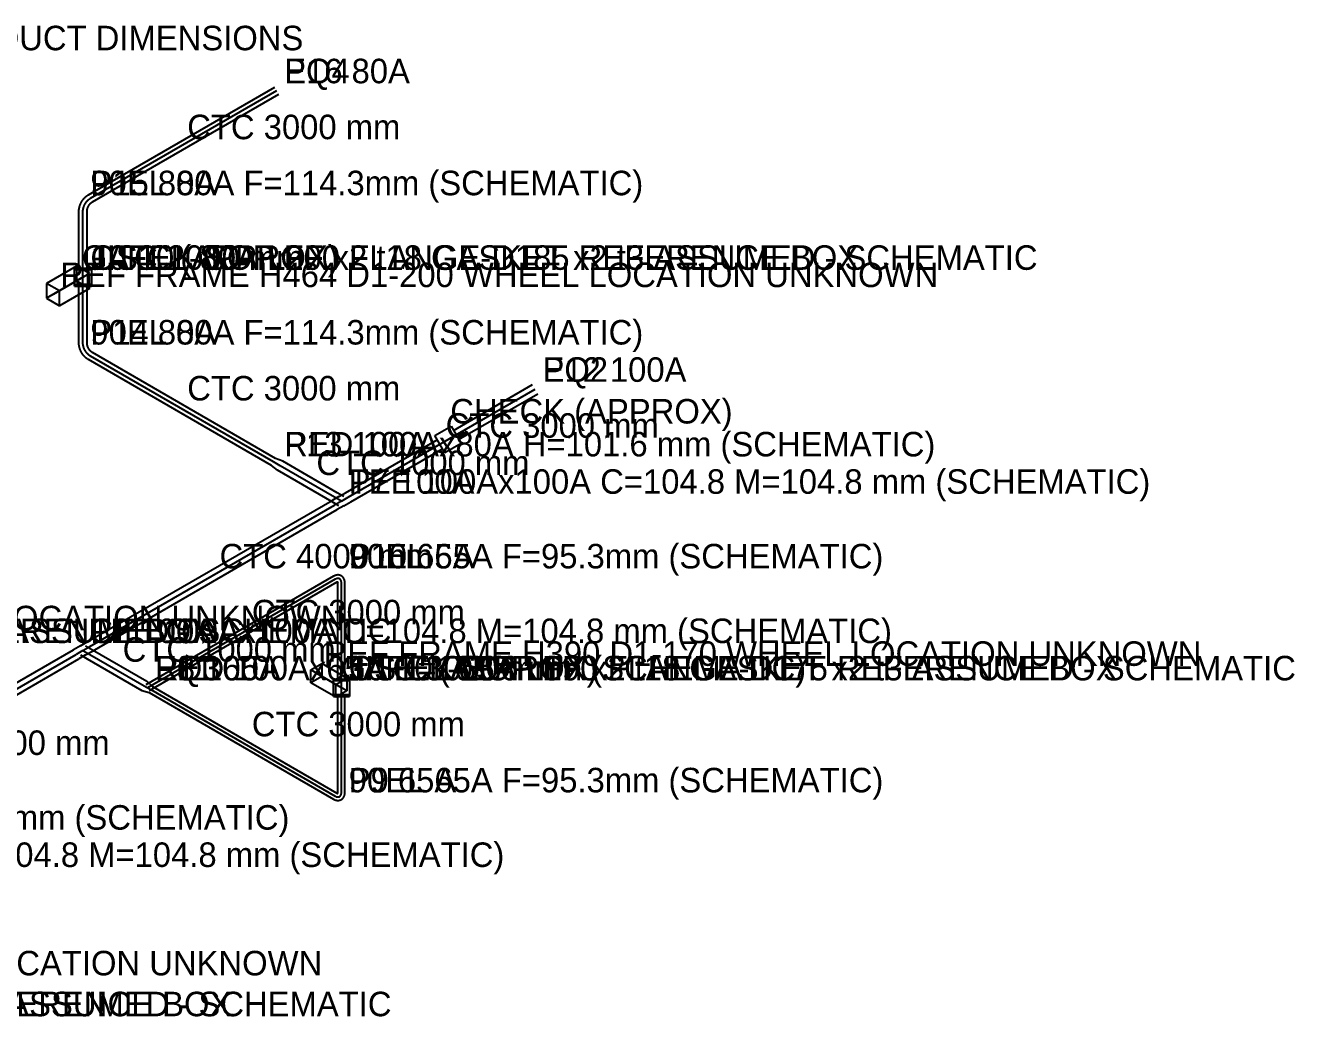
# Model space of a CAD drawing. Header units: millimetres. Extents: x 0 to 23191, y 0 to 25669.
# Drawn here: x 9297 to 23191, y 1759 to 12602 of the extents above; entities that cross this region are included whole.
import ezdxf

# ---------------------------------------------------------------- set-up
doc = ezdxf.new("R2010")
doc.units = ezdxf.units.MM

msp = doc.modelspace()

# ---------------------------------------------------------------- linework, layer by layer
at = {"layer": 'CENTER'}
for p, q in [((10009, 10711), (12049, 11889)), ((9991, 10698), (9992, 10699)), ((9992, 10699), (9993, 10700)), ((9993, 10700), (9994, 10701)), ((9994, 10701), (9996, 10702)), ((9996, 10702), (9997, 10703)), ((9997, 10703), (9998, 10704)), ((9998, 10704), (10000, 10705)), ((10000, 10705), (10001, 10706)), ((10001, 10706), (10002, 10706)), ((10002, 10706), (10004, 10707)), ((10004, 10707), (10005, 10708)), ((10005, 10708), (10006, 10709)), ((10006, 10709), (10008, 10710)), ((10008, 10710), (10009, 10711)), ((9928, 10580), (9929, 10582)), ((9928, 10578), (9928, 10580)), ((9928, 10577), (9928, 10578)), ((9928, 10575), (9928, 10577)), ((9928, 10574), (9928, 10575)), ((9928, 10572), (9928, 10574)), ((9928, 10571), (9928, 10572)), ((9928, 9124), (9928, 10571)), ((9929, 10588), (9930, 10590)), ((9929, 10586), (9929, 10588)), ((9929, 10585), (9929, 10586)), ((9929, 10583), (9929, 10585)), ((9929, 10582), (9929, 10583)), ((9930, 10595), (9931, 10596)), ((9930, 10593), (9930, 10595)), ((9930, 10591), (9930, 10593)), ((9930, 10590), (9930, 10591)), ((9931, 10598), (9932, 10600)), ((9931, 10596), (9931, 10598)), ((9932, 10603), (9933, 10605)), ((9932, 10601), (9932, 10603)), ((9932, 10600), (9932, 10601)), ((9933, 10606), (9934, 10608)), ((9933, 10605), (9933, 10606)), ((9934, 10610), (9935, 10612)), ((9934, 10608), (9934, 10610)), ((9935, 10613), (9936, 10615)), ((9935, 10612), (9935, 10613)), ((9936, 10617), (9937, 10618)), ((9936, 10615), (9936, 10617)), ((9937, 10618), (9938, 10620)), ((9938, 10622), (9939, 10624)), ((9938, 10620), (9938, 10622)), ((9939, 10624), (9940, 10625)), ((9940, 10627), (9941, 10629)), ((9940, 10625), (9940, 10627)), ((9941, 10629), (9942, 10630)), ((9942, 10632), (9943, 10634)), ((9942, 10630), (9942, 10632)), ((9943, 10634), (9944, 10635)), ((9944, 10635), (9945, 10637)), ((9945, 10637), (9946, 10639)), ((9946, 10640), (9947, 10642)), ((9946, 10639), (9946, 10640)), ((9947, 10642), (9948, 10644)), ((9948, 10644), (9949, 10645)), ((9949, 10645), (9950, 10647)), ((9950, 10647), (9951, 10649)), ((9951, 10649), (9952, 10650)), ((9952, 10650), (9953, 10652)), ((9953, 10652), (9954, 10654)), ((9954, 10654), (9955, 10655)), ((9955, 10655), (9956, 10657)), ((9956, 10657), (9957, 10658)), ((9957, 10658), (9958, 10660)), ((9958, 10660), (9959, 10661)), ((9959, 10661), (9960, 10663)), ((9960, 10663), (9961, 10664)), ((9961, 10664), (9962, 10666)), ((9962, 10666), (9963, 10667)), ((9963, 10667), (9964, 10669)), ((9964, 10669), (9965, 10670)), ((9965, 10670), (9966, 10672)), ((9966, 10672), (9967, 10673)), ((9967, 10673), (9968, 10675)), ((9968, 10675), (9970, 10676)), ((9970, 10676), (9971, 10678)), ((9971, 10678), (9972, 10679)), ((9972, 10679), (9973, 10680)), ((9973, 10680), (9974, 10682)), ((9974, 10682), (9976, 10683)), ((9976, 10683), (9977, 10684)), ((9977, 10684), (9978, 10686)), ((9978, 10686), (9979, 10687)), ((9979, 10687), (9980, 10688)), ((9980, 10688), (9982, 10689)), ((9982, 10689), (9983, 10691)), ((9983, 10691), (9984, 10692)), ((9984, 10692), (9985, 10693)), ((9985, 10693), (9987, 10694)), ((9987, 10694), (9988, 10695)), ((9988, 10695), (9989, 10696)), ((9989, 10696), (9991, 10698)), ((9928, 9123), (9928, 9124)), ((9928, 9121), (9928, 9123)), ((9928, 9120), (9928, 9121)), ((9928, 9118), (9928, 9120)), ((9928, 9116), (9928, 9118)), ((9928, 9115), (9928, 9116)), ((9929, 9113), (9928, 9115)), ((9929, 9112), (9929, 9113)), ((9929, 9110), (9929, 9112)), ((9929, 9108), (9929, 9110)), ((9929, 9107), (9929, 9108)), ((9930, 9105), (9929, 9107)), ((9930, 9104), (9930, 9105)), ((9930, 9102), (9930, 9104)), ((9930, 9100), (9930, 9102)), ((9931, 9099), (9930, 9100)), ((9931, 9097), (9931, 9099)), ((9932, 9095), (9931, 9097)), ((9932, 9093), (9932, 9095)), ((9932, 9092), (9932, 9093)), ((9933, 9090), (9932, 9092)), ((9933, 9088), (9933, 9090)), ((9934, 9087), (9933, 9088)), ((9934, 9085), (9934, 9087)), ((9935, 9083), (9934, 9085)), ((9935, 9082), (9935, 9083)), ((9936, 9080), (9935, 9082)), ((9936, 9078), (9936, 9080)), ((9937, 9076), (9936, 9078)), ((9938, 9075), (9937, 9076)), ((9938, 9073), (9938, 9075)), ((9939, 9071), (9938, 9073)), ((9940, 9070), (9939, 9071)), ((9940, 9068), (9940, 9070)), ((9941, 9066), (9940, 9068)), ((9942, 9065), (9941, 9066)), ((9942, 9063), (9942, 9065)), ((9943, 9061), (9942, 9063)), ((9944, 9060), (9943, 9061)), ((9945, 9058), (9944, 9060)), ((9946, 9056), (9945, 9058)), ((9946, 9054), (9946, 9056)), ((9947, 9053), (9946, 9054)), ((9948, 9051), (9947, 9053)), ((9949, 9050), (9948, 9051)), ((9950, 9048), (9949, 9050)), ((9951, 9046), (9950, 9048)), ((9952, 9045), (9951, 9046)), ((9953, 9043), (9952, 9045)), ((9954, 9041), (9953, 9043)), ((9955, 9040), (9954, 9041)), ((9956, 9038), (9955, 9040)), ((9957, 9037), (9956, 9038)), ((9958, 9035), (9957, 9037)), ((9959, 9034), (9958, 9035)), ((9960, 9032), (9959, 9034)), ((9961, 9030), (9960, 9032)), ((9962, 9029), (9961, 9030)), ((9963, 9027), (9962, 9029)), ((9964, 9026), (9963, 9027)), ((9965, 9024), (9964, 9026)), ((9966, 9023), (9965, 9024)), ((9967, 9022), (9966, 9023)), ((9968, 9020), (9967, 9022)), ((9970, 9019), (9968, 9020)), ((9971, 9017), (9970, 9019)), ((9972, 9016), (9971, 9017)), ((9973, 9015), (9972, 9016)), ((9974, 9013), (9973, 9015)), ((9976, 9012), (9974, 9013)), ((9977, 9011), (9976, 9012)), ((9978, 9009), (9977, 9011)), ((9979, 9008), (9978, 9009)), ((9980, 9007), (9979, 9008)), ((9982, 9005), (9980, 9007)), ((9983, 9004), (9982, 9005)), ((9984, 9003), (9983, 9004)), ((9985, 9002), (9984, 9003)), ((9987, 9001), (9985, 9002)), ((9988, 9000), (9987, 9001)), ((9989, 8998), (9988, 9000)), ((9991, 8997), (9989, 8998)), ((9992, 8996), (9991, 8997)), ((9993, 8995), (9992, 8996)), ((9994, 8994), (9993, 8995)), ((9996, 8993), (9994, 8994)), ((9997, 8992), (9996, 8993)), ((9998, 8991), (9997, 8992)), ((10000, 8990), (9998, 8991)), ((10001, 8989), (10000, 8990)), ((10002, 8988), (10001, 8989)), ((10004, 8988), (10002, 8988)), ((10005, 8987), (10004, 8988)), ((10006, 8986), (10005, 8987)), ((10008, 8985), (10006, 8986)), ((10009, 8984), (10008, 8985)), ((12013, 7827), (10009, 8984)), ((12831, 7441), (14878, 8623)), ((12085, 7785), (12013, 7827)), ((12682, 7441), (12085, 7785)), ((12756, 7398), (12682, 7441)), ((12756, 7398), (12682, 7355)), ((12756, 7398), (12831, 7441)), ((10002, 5808), (12682, 7355)), ((12689, 6543), (10635, 5357)), ((12690, 6543), (12689, 6543)), ((12691, 6544), (12690, 6543)), ((12692, 6544), (12691, 6544)), ((12694, 6545), (12692, 6544)), ((12695, 6545), (12694, 6545)), ((12696, 6546), (12695, 6545)), ((12697, 6546), (12696, 6546)), ((12698, 6547), (12697, 6546)), ((12699, 6547), (12698, 6547)), ((12700, 6548), (12699, 6547)), ((12701, 6548), (12700, 6548)), ((12702, 6549), (12701, 6548)), ((12703, 6549), (12702, 6549)), ((12704, 6549), (12703, 6549)), ((12705, 6550), (12704, 6549)), ((12707, 6550), (12705, 6550)), ((12708, 6550), (12707, 6550)), ((12709, 6551), (12708, 6550)), ((12710, 6551), (12709, 6551)), ((12711, 6551), (12710, 6551)), ((12712, 6551), (12711, 6551)), ((12713, 6551), (12712, 6551)), ((12714, 6551), (12713, 6551)), ((12715, 6552), (12714, 6551)), ((12716, 6552), (12715, 6552)), ((12717, 6552), (12716, 6552)), ((12718, 6552), (12717, 6552)), ((12719, 6552), (12718, 6552)), ((12720, 6552), (12719, 6552)), ((12721, 6552), (12720, 6552)), ((12722, 6552), (12721, 6552)), ((12723, 6552), (12722, 6552)), ((12724, 6551), (12723, 6552)), ((12725, 6551), (12724, 6551)), ((12726, 6551), (12725, 6551)), ((12727, 6551), (12726, 6551)), ((12728, 6551), (12727, 6551)), ((12727, 6551), (12727, 6551)), ((12729, 6550), (12728, 6551)), ((12730, 6550), (12729, 6550)), ((12731, 6550), (12730, 6550)), ((12732, 6550), (12731, 6550)), ((12733, 6549), (12732, 6550)), ((12734, 6549), (12733, 6549)), ((12735, 6548), (12734, 6549)), ((12734, 6549), (12734, 6549)), ((12736, 6548), (12735, 6548)), ((12737, 6547), (12736, 6548)), ((12738, 6547), (12737, 6547)), ((12738, 6546), (12738, 6547)), ((12739, 6546), (12738, 6546)), ((12740, 6545), (12739, 6546)), ((12741, 6544), (12740, 6545)), ((12740, 6545), (12740, 6545)), ((12742, 6544), (12741, 6544)), ((12743, 6543), (12742, 6544)), ((12743, 6542), (12743, 6543)), ((12744, 6542), (12743, 6542)), ((12745, 6541), (12744, 6542)), ((12745, 6540), (12745, 6541)), ((12746, 6540), (12745, 6540)), ((12746, 6539), (12746, 6540)), ((12747, 6538), (12746, 6539)), ((12747, 6537), (12747, 6538)), ((12748, 6537), (12747, 6537)), ((12749, 6536), (12748, 6537)), ((12749, 6535), (12749, 6536)), ((12750, 6534), (12749, 6535)), ((12750, 6533), (12750, 6534)), ((12750, 6532), (12750, 6533)), ((12751, 6531), (12750, 6532)), ((12751, 6530), (12751, 6531)), ((12752, 6530), (12751, 6530)), ((12752, 6529), (12752, 6530)), ((12753, 6528), (12752, 6529)), ((12753, 6527), (12753, 6528)), ((12753, 6526), (12753, 6527)), ((12754, 6525), (12753, 6526)), ((12754, 6524), (12754, 6525)), ((12754, 6522), (12754, 6524)), ((12754, 6521), (12754, 6522)), ((12755, 6520), (12754, 6521)), ((12755, 6519), (12755, 6520)), ((12755, 6518), (12755, 6519)), ((12755, 6517), (12755, 6518)), ((12756, 6516), (12755, 6517)), ((12756, 6515), (12756, 6516)), ((12756, 6513), (12756, 6515)), ((12756, 6512), (12756, 6513)), ((12756, 6511), (12756, 6512)), ((12756, 6510), (12756, 6511)), ((12756, 6509), (12756, 6510)), ((12756, 6507), (12756, 6509)), ((12756, 6506), (12756, 6507)), ((12756, 6505), (12756, 6506)), ((12756, 6504), (12756, 6505)), ((12756, 4210), (12756, 6504)), ((5760, 3358), (9854, 5722)), ((9928, 5765), (9854, 5722)), ((9928, 5765), (10002, 5808)), ((9928, 5765), (10002, 5722)), ((10002, 5722), (10599, 5377)), ((10599, 5377), (10671, 5336)), ((10671, 5336), (12689, 4171)), ((12689, 4171), (12690, 4170)), ((12690, 4170), (12691, 4170)), ((12691, 4170), (12692, 4169)), ((12692, 4169), (12694, 4169)), ((12694, 4169), (12695, 4168)), ((12740, 4168), (12740, 4169)), ((12740, 4169), (12741, 4169)), ((12741, 4169), (12742, 4170)), ((12742, 4170), (12743, 4170)), ((12743, 4171), (12744, 4172)), ((12743, 4170), (12743, 4171)), ((12744, 4172), (12745, 4172)), ((12745, 4173), (12746, 4174)), ((12745, 4172), (12745, 4173)), ((12746, 4174), (12746, 4175)), ((12746, 4175), (12747, 4175)), ((12747, 4176), (12748, 4177)), ((12747, 4175), (12747, 4176)), ((12748, 4177), (12749, 4178)), ((12749, 4178), (12749, 4179)), ((12749, 4179), (12750, 4179)), ((12750, 4181), (12751, 4182)), ((12750, 4180), (12750, 4181)), ((12750, 4179), (12750, 4180)), ((12751, 4183), (12752, 4184)), ((12751, 4182), (12751, 4183)), ((12752, 4185), (12753, 4186)), ((12752, 4184), (12752, 4185)), ((12753, 4188), (12754, 4189)), ((12753, 4187), (12753, 4188)), ((12753, 4186), (12753, 4187)), ((12754, 4192), (12755, 4193)), ((12754, 4191), (12754, 4192)), ((12754, 4190), (12754, 4191)), ((12754, 4189), (12754, 4190)), ((12755, 4196), (12756, 4198)), ((12755, 4195), (12755, 4196)), ((12755, 4194), (12755, 4195)), ((12755, 4193), (12755, 4194)), ((12756, 4209), (12756, 4210)), ((12756, 4207), (12756, 4209)), ((12756, 4206), (12756, 4207)), ((12756, 4205), (12756, 4206)), ((12756, 4204), (12756, 4205)), ((12756, 4202), (12756, 4204)), ((12756, 4201), (12756, 4202)), ((12756, 4200), (12756, 4201)), ((12756, 4199), (12756, 4200)), ((12756, 4198), (12756, 4199)), ((12695, 4168), (12696, 4167)), ((12696, 4167), (12697, 4167)), ((12697, 4167), (12698, 4166)), ((12698, 4166), (12699, 4166)), ((12699, 4166), (12700, 4166)), ((12700, 4166), (12701, 4165)), ((12701, 4165), (12702, 4165)), ((12702, 4165), (12703, 4164)), ((12703, 4164), (12704, 4164)), ((12704, 4164), (12705, 4164)), ((12705, 4164), (12707, 4163)), ((12707, 4163), (12708, 4163)), ((12708, 4163), (12709, 4163)), ((12709, 4163), (12710, 4163)), ((12710, 4163), (12711, 4163)), ((12711, 4163), (12712, 4162)), ((12712, 4162), (12713, 4162)), ((12713, 4162), (12714, 4162)), ((12714, 4162), (12715, 4162)), ((12715, 4162), (12716, 4162)), ((12716, 4162), (12717, 4162)), ((12717, 4162), (12718, 4162)), ((12718, 4162), (12719, 4162)), ((12719, 4162), (12720, 4162)), ((12720, 4162), (12721, 4162)), ((12721, 4162), (12722, 4162)), ((12722, 4162), (12723, 4162)), ((12723, 4162), (12724, 4162)), ((12724, 4162), (12725, 4162)), ((12725, 4162), (12726, 4162)), ((12726, 4162), (12727, 4162)), ((12727, 4162), (12727, 4163)), ((12727, 4163), (12728, 4163)), ((12728, 4163), (12729, 4163)), ((12729, 4163), (12730, 4163)), ((12730, 4163), (12731, 4164)), ((12731, 4164), (12732, 4164)), ((12732, 4164), (12733, 4164)), ((12733, 4164), (12734, 4165)), ((12734, 4165), (12734, 4165)), ((12734, 4165), (12735, 4165)), ((12735, 4165), (12736, 4166)), ((12736, 4166), (12737, 4166)), ((12737, 4166), (12738, 4167)), ((12738, 4167), (12739, 4168)), ((12738, 4167), (12738, 4167)), ((12739, 4168), (12740, 4168))]:
    msp.add_line(p, q, dxfattribs=at)
at = {"layer": 'FITTINGS'}
for p, q in [((9930, 10697), (9931, 10699)), ((9931, 10699), (9932, 10701)), ((9932, 10701), (9934, 10703)), ((9934, 10703), (9935, 10704)), ((9935, 10704), (9937, 10706)), ((9937, 10706), (9938, 10708)), ((9938, 10708), (9940, 10710)), ((9940, 10710), (9941, 10711)), ((9941, 10711), (9943, 10713)), ((9943, 10713), (9944, 10715)), ((9944, 10715), (9946, 10716)), ((9946, 10716), (9947, 10718)), ((9947, 10718), (9949, 10720)), ((9949, 10720), (9950, 10721)), ((9950, 10721), (9952, 10723)), ((9952, 10723), (9954, 10724)), ((9954, 10724), (9955, 10726)), ((9955, 10726), (9957, 10727)), ((9957, 10727), (9958, 10729)), ((9958, 10729), (9960, 10730)), ((9960, 10730), (9962, 10732)), ((9962, 10732), (9963, 10733)), ((9963, 10733), (9965, 10734)), ((9965, 10734), (9967, 10736)), ((9967, 10736), (9969, 10737)), ((9969, 10737), (9970, 10738)), ((9970, 10738), (9972, 10740)), ((9972, 10740), (9974, 10741)), ((9974, 10741), (9976, 10742)), ((9976, 10742), (9977, 10743)), ((9977, 10743), (9979, 10745)), ((9979, 10745), (9981, 10746)), ((9981, 10746), (9983, 10747)), ((9983, 10747), (9985, 10748)), ((9985, 10748), (9987, 10749)), ((9884, 10588), (9885, 10590)), ((9884, 10586), (9884, 10588)), ((9884, 10584), (9884, 10586)), ((9884, 10581), (9884, 10584)), ((9884, 10579), (9884, 10581)), ((9884, 10577), (9884, 10579)), ((9884, 10575), (9884, 10577)), ((9884, 10573), (9884, 10575)), ((9884, 10571), (9884, 10573)), ((9885, 10594), (9886, 10597)), ((9885, 10592), (9885, 10594)), ((9885, 10590), (9885, 10592)), ((9886, 10601), (9887, 10603)), ((9886, 10599), (9886, 10601)), ((9886, 10597), (9886, 10599)), ((9887, 10605), (9888, 10607)), ((9887, 10603), (9887, 10605)), ((9888, 10610), (9889, 10612)), ((9888, 10607), (9888, 10610)), ((9889, 10614), (9890, 10616)), ((9889, 10612), (9889, 10614)), ((9890, 10618), (9891, 10620)), ((9890, 10616), (9890, 10618)), ((9891, 10620), (9892, 10623)), ((9892, 10625), (9893, 10627)), ((9892, 10623), (9892, 10625)), ((9893, 10627), (9894, 10629)), ((9894, 10631), (9895, 10633)), ((9894, 10629), (9894, 10631)), ((9895, 10633), (9896, 10635)), ((9896, 10635), (9897, 10638)), ((9897, 10640), (9898, 10642)), ((9897, 10638), (9897, 10640)), ((9898, 10642), (9899, 10644)), ((9899, 10644), (9900, 10646)), ((9900, 10646), (9901, 10648)), ((9901, 10648), (9902, 10650)), ((9902, 10650), (9903, 10652)), ((9903, 10652), (9904, 10654)), ((9904, 10654), (9905, 10656)), ((9905, 10656), (9906, 10658)), ((9906, 10658), (9907, 10660)), ((9907, 10660), (9908, 10663)), ((9908, 10663), (9909, 10665)), ((9909, 10665), (9910, 10667)), ((9910, 10667), (9911, 10669)), ((9911, 10669), (9912, 10671)), ((9912, 10671), (9913, 10673)), ((9913, 10673), (9914, 10675)), ((9914, 10675), (9915, 10677)), ((9915, 10677), (9917, 10678)), ((9917, 10678), (9918, 10680)), ((9918, 10680), (9919, 10682)), ((9919, 10682), (9920, 10684)), ((9920, 10684), (9922, 10686)), ((9922, 10686), (9923, 10688)), ((9923, 10688), (9924, 10690)), ((9924, 10690), (9926, 10692)), ((9926, 10692), (9927, 10694)), ((9927, 10694), (9928, 10695)), ((9928, 10695), (9930, 10697)), ((9973, 10582), (9974, 10583)), ((9973, 10581), (9973, 10582)), ((9973, 10580), (9973, 10581)), ((9973, 10578), (9973, 10580)), ((9973, 10577), (9973, 10578)), ((9973, 10576), (9973, 10577)), ((9973, 10575), (9973, 10576)), ((9973, 10574), (9973, 10575)), ((9973, 10573), (9973, 10574)), ((9973, 10572), (9973, 10573)), ((9973, 10571), (9973, 10572)), ((9973, 10572), (9973, 10572)), ((9974, 10587), (9975, 10589)), ((9974, 10586), (9974, 10587)), ((9974, 10585), (9974, 10586)), ((9974, 10584), (9974, 10585)), ((9974, 10583), (9974, 10584)), ((9975, 10591), (9976, 10592)), ((9975, 10590), (9975, 10591)), ((9975, 10589), (9975, 10590)), ((9976, 10595), (9977, 10596)), ((9976, 10593), (9976, 10595)), ((9976, 10592), (9976, 10593)), ((9977, 10598), (9978, 10600)), ((9977, 10597), (9977, 10598)), ((9977, 10596), (9977, 10597)), ((9978, 10601), (9979, 10602)), ((9978, 10600), (9978, 10601)), ((9979, 10605), (9980, 10606)), ((9979, 10604), (9979, 10605)), ((9979, 10602), (9979, 10604)), ((9980, 10607), (9981, 10609)), ((9980, 10606), (9980, 10607)), ((9981, 10610), (9982, 10611)), ((9981, 10609), (9981, 10610)), ((9982, 10611), (9983, 10613)), ((9983, 10614), (9984, 10615)), ((9983, 10613), (9983, 10614)), ((9984, 10616), (9985, 10618)), ((9984, 10615), (9984, 10616)), ((9985, 10618), (9986, 10619)), ((9986, 10620), (9987, 10622)), ((9986, 10619), (9986, 10620)), ((9987, 10622), (9988, 10623)), ((9988, 10624), (9989, 10625)), ((9988, 10623), (9988, 10624)), ((9989, 10625), (9990, 10627)), ((9990, 10628), (9991, 10629)), ((9990, 10627), (9990, 10628)), ((9991, 10629), (9992, 10631)), ((9992, 10631), (9993, 10632)), ((9993, 10633), (9994, 10634)), ((9993, 10632), (9993, 10633)), ((9994, 10634), (9995, 10635)), ((9995, 10635), (9996, 10637)), ((9996, 10638), (9997, 10639)), ((9996, 10637), (9996, 10638)), ((9997, 10639), (9998, 10640)), ((9998, 10640), (9999, 10641)), ((9999, 10641), (10000, 10642)), ((10000, 10642), (10001, 10644)), ((10001, 10645), (10002, 10646)), ((10001, 10644), (10001, 10645)), ((10002, 10646), (10003, 10647)), ((10003, 10647), (10004, 10648)), ((10004, 10648), (10005, 10649)), ((10005, 10649), (10006, 10650)), ((10006, 10650), (10007, 10651)), ((10007, 10651), (10008, 10652)), ((10008, 10652), (10009, 10653)), ((10009, 10654), (10010, 10655)), ((10009, 10653), (10009, 10654)), ((10010, 10655), (10011, 10656)), ((10011, 10656), (10012, 10657)), ((10012, 10657), (10013, 10658)), ((10013, 10658), (10014, 10659)), ((10014, 10659), (10015, 10660)), ((10015, 10660), (10016, 10660)), ((10016, 10660), (10017, 10661)), ((10017, 10661), (10018, 10662)), ((10018, 10663), (10019, 10664)), ((10018, 10662), (10018, 10663)), ((10019, 10664), (10020, 10664)), ((10020, 10664), (10021, 10665)), ((10021, 10665), (10022, 10666)), ((10022, 10666), (10023, 10666)), ((10023, 10666), (10024, 10667)), ((10024, 10667), (10025, 10668)), ((10025, 10668), (10026, 10669)), ((10025, 10668), (10025, 10668)), ((10026, 10669), (10027, 10670)), ((10027, 10670), (10028, 10670)), ((10028, 10670), (10029, 10671)), ((10029, 10671), (10030, 10671)), ((10030, 10671), (10030, 10672)), ((10030, 10672), (10031, 10672)), ((9836, 9749), (9836, 9946)), ((9836, 9946), (10021, 9946)), ((10021, 9946), (10021, 9749)), ((10021, 9749), (9836, 9749)), ((9884, 9122), (9884, 9124)), ((9884, 9120), (9884, 9122)), ((9884, 9118), (9884, 9120)), ((9884, 9116), (9884, 9118)), ((9884, 9113), (9884, 9116)), ((9884, 9111), (9884, 9113)), ((9884, 9109), (9884, 9111)), ((9884, 9107), (9884, 9109)), ((9885, 9105), (9884, 9107)), ((9885, 9103), (9885, 9105)), ((9885, 9100), (9885, 9103)), ((9886, 9098), (9885, 9100)), ((9886, 9096), (9886, 9098)), ((9886, 9094), (9886, 9096)), ((9887, 9092), (9886, 9094)), ((9887, 9090), (9887, 9092)), ((9888, 9087), (9887, 9090)), ((9888, 9085), (9888, 9087)), ((9889, 9083), (9888, 9085)), ((9889, 9081), (9889, 9083)), ((9890, 9079), (9889, 9081)), ((9890, 9077), (9890, 9079)), ((9891, 9074), (9890, 9077)), ((9892, 9072), (9891, 9074)), ((9892, 9070), (9892, 9072)), ((9893, 9068), (9892, 9070)), ((9894, 9066), (9893, 9068)), ((9894, 9064), (9894, 9066)), ((9895, 9062), (9894, 9064)), ((9896, 9059), (9895, 9062)), ((9897, 9057), (9896, 9059)), ((9897, 9055), (9897, 9057)), ((9898, 9053), (9897, 9055)), ((9899, 9051), (9898, 9053)), ((9900, 9049), (9899, 9051)), ((9901, 9047), (9900, 9049)), ((9902, 9045), (9901, 9047)), ((9903, 9043), (9902, 9045)), ((9904, 9041), (9903, 9043)), ((9905, 9039), (9904, 9041)), ((9906, 9036), (9905, 9039)), ((9907, 9034), (9906, 9036)), ((9908, 9032), (9907, 9034)), ((9909, 9030), (9908, 9032)), ((9973, 9123), (9973, 9124)), ((9973, 9122), (9973, 9123)), ((9973, 9121), (9973, 9122)), ((9973, 9120), (9973, 9121)), ((9973, 9121), (9973, 9121)), ((9973, 9119), (9973, 9120)), ((9973, 9117), (9973, 9119)), ((9973, 9116), (9973, 9117)), ((9973, 9115), (9973, 9116)), ((9973, 9114), (9973, 9115)), ((9973, 9113), (9973, 9114)), ((9974, 9112), (9973, 9113)), ((9974, 9111), (9974, 9112)), ((9974, 9110), (9974, 9111)), ((9974, 9109), (9974, 9110)), ((9974, 9107), (9974, 9109)), ((9975, 9106), (9974, 9107)), ((9975, 9105), (9975, 9106)), ((9975, 9104), (9975, 9105)), ((9976, 9103), (9975, 9104)), ((9976, 9101), (9976, 9103)), ((9976, 9100), (9976, 9101)), ((9977, 9099), (9976, 9100)), ((9977, 9098), (9977, 9099)), ((9977, 9096), (9977, 9098)), ((9978, 9095), (9977, 9096)), ((9978, 9094), (9978, 9095)), ((9979, 9093), (9978, 9094)), ((9979, 9091), (9979, 9093)), ((9979, 9090), (9979, 9091)), ((9980, 9089), (9979, 9090)), ((9980, 9087), (9980, 9089)), ((9981, 9086), (9980, 9087)), ((9981, 9085), (9981, 9086)), ((9982, 9084), (9981, 9085)), ((9983, 9082), (9982, 9084)), ((9983, 9081), (9983, 9082)), ((9984, 9080), (9983, 9081)), ((9984, 9078), (9984, 9080)), ((9985, 9077), (9984, 9078)), ((9986, 9076), (9985, 9077)), ((9986, 9075), (9986, 9076)), ((9987, 9073), (9986, 9075)), ((9988, 9072), (9987, 9073)), ((9988, 9071), (9988, 9072)), ((9989, 9069), (9988, 9071)), ((9990, 9068), (9989, 9069)), ((9990, 9067), (9990, 9068)), ((9991, 9066), (9990, 9067)), ((9992, 9064), (9991, 9066)), ((9993, 9063), (9992, 9064)), ((9993, 9062), (9993, 9063)), ((9994, 9061), (9993, 9062)), ((9995, 9060), (9994, 9061)), ((9996, 9058), (9995, 9060)), ((9996, 9057), (9996, 9058)), ((9997, 9056), (9996, 9057)), ((9998, 9055), (9997, 9056)), ((9999, 9054), (9998, 9055)), ((10000, 9052), (9999, 9054)), ((10001, 9051), (10000, 9052)), ((10001, 9050), (10001, 9051)), ((10002, 9049), (10001, 9050)), ((10003, 9048), (10002, 9049)), ((10004, 9047), (10003, 9048)), ((10005, 9046), (10004, 9047)), ((10006, 9045), (10005, 9046)), ((10007, 9044), (10006, 9045)), ((10008, 9043), (10007, 9044)), ((10009, 9042), (10008, 9043)), ((10009, 9041), (10009, 9042)), ((10010, 9040), (10009, 9041)), ((10011, 9039), (10010, 9040)), ((10012, 9038), (10011, 9039)), ((10013, 9037), (10012, 9038)), ((10014, 9036), (10013, 9037)), ((10015, 9035), (10014, 9036)), ((10016, 9035), (10015, 9035)), ((10017, 9034), (10016, 9035)), ((10018, 9033), (10017, 9034)), ((10018, 9032), (10018, 9033)), ((10019, 9031), (10018, 9032)), ((10020, 9031), (10019, 9031)), ((9910, 9028), (9909, 9030)), ((9911, 9026), (9910, 9028)), ((9912, 9024), (9911, 9026)), ((9913, 9022), (9912, 9024)), ((9914, 9020), (9913, 9022)), ((9915, 9018), (9914, 9020)), ((9917, 9016), (9915, 9018)), ((9918, 9015), (9917, 9016)), ((9919, 9013), (9918, 9015)), ((9920, 9011), (9919, 9013)), ((9922, 9009), (9920, 9011)), ((9923, 9007), (9922, 9009)), ((9924, 9005), (9923, 9007)), ((9926, 9003), (9924, 9005)), ((9927, 9001), (9926, 9003)), ((9928, 8999), (9927, 9001)), ((9930, 8998), (9928, 8999)), ((9931, 8996), (9930, 8998)), ((9932, 8994), (9931, 8996)), ((9934, 8992), (9932, 8994)), ((9935, 8990), (9934, 8992)), ((9937, 8989), (9935, 8990)), ((9938, 8987), (9937, 8989)), ((9940, 8985), (9938, 8987)), ((9941, 8984), (9940, 8985)), ((9943, 8982), (9941, 8984)), ((9944, 8980), (9943, 8982)), ((9946, 8979), (9944, 8980)), ((9947, 8977), (9946, 8979)), ((9949, 8975), (9947, 8977)), ((9950, 8974), (9949, 8975)), ((9952, 8972), (9950, 8974)), ((9954, 8971), (9952, 8972)), ((9955, 8969), (9954, 8971)), ((9957, 8968), (9955, 8969)), ((9958, 8966), (9957, 8968)), ((9960, 8965), (9958, 8966)), ((9962, 8963), (9960, 8965)), ((9963, 8962), (9962, 8963)), ((9965, 8961), (9963, 8962)), ((9967, 8959), (9965, 8961)), ((9969, 8958), (9967, 8959)), ((9970, 8956), (9969, 8958)), ((9972, 8955), (9970, 8956)), ((9974, 8954), (9972, 8955)), ((9976, 8953), (9974, 8954)), ((9977, 8951), (9976, 8953)), ((9979, 8950), (9977, 8951)), ((9981, 8949), (9979, 8950)), ((9983, 8948), (9981, 8949)), ((9985, 8947), (9983, 8948)), ((9987, 8946), (9985, 8947)), ((10021, 9030), (10020, 9031)), ((10022, 9029), (10021, 9030)), ((10023, 9028), (10022, 9029)), ((10024, 9028), (10023, 9028)), ((10025, 9027), (10024, 9028)), ((10026, 9026), (10025, 9027)), ((10025, 9027), (10025, 9027)), ((10027, 9025), (10026, 9026)), ((10028, 9025), (10027, 9025)), ((10029, 9024), (10028, 9025)), ((10030, 9024), (10029, 9024)), ((10030, 9023), (10030, 9024)), ((10031, 9023), (10030, 9023)), ((13780, 8116), (13957, 8218)), ((13957, 8218), (14067, 8027)), ((13890, 7925), (13780, 8116)), ((14067, 8027), (13890, 7925)), ((12057, 7736), (11991, 7788)), ((12114, 7835), (12036, 7866)), ((12728, 7447), (12654, 7405)), ((12728, 7348), (12654, 7391)), ((12785, 7447), (12711, 7490)), ((12728, 7447), (12802, 7490)), ((12785, 7348), (12859, 7391)), ((12785, 7348), (12711, 7306)), ((12672, 6576), (12670, 6576)), ((12673, 6577), (12672, 6576)), ((12675, 6578), (12673, 6577)), ((12676, 6579), (12675, 6578)), ((12678, 6580), (12676, 6579)), ((12680, 6581), (12678, 6580)), ((12681, 6581), (12680, 6581)), ((12683, 6582), (12681, 6581)), ((12685, 6583), (12683, 6582)), ((12686, 6583), (12685, 6583)), ((12688, 6584), (12686, 6583)), ((12690, 6585), (12688, 6584)), ((12691, 6585), (12690, 6585)), ((12693, 6586), (12691, 6585)), ((12695, 6586), (12693, 6586)), ((12697, 6587), (12695, 6586)), ((12698, 6587), (12697, 6587)), ((12700, 6588), (12698, 6587)), ((12702, 6588), (12700, 6588)), ((12704, 6588), (12702, 6588)), ((12706, 6589), (12704, 6588)), ((12707, 6589), (12706, 6589)), ((12709, 6589), (12707, 6589)), ((12711, 6589), (12709, 6589)), ((12713, 6590), (12711, 6589)), ((12715, 6590), (12713, 6590)), ((12717, 6590), (12715, 6590)), ((12719, 6590), (12717, 6590)), ((12721, 6590), (12719, 6590)), ((12722, 6590), (12721, 6590)), ((12724, 6590), (12722, 6590)), ((12726, 6590), (12724, 6590)), ((12728, 6589), (12726, 6590)), ((12730, 6589), (12728, 6589)), ((12732, 6589), (12730, 6589)), ((12734, 6589), (12732, 6589)), ((12736, 6588), (12734, 6589)), ((12738, 6588), (12736, 6588)), ((12740, 6587), (12738, 6588)), ((12741, 6587), (12740, 6587)), ((12743, 6586), (12741, 6587)), ((12745, 6585), (12743, 6586)), ((12747, 6585), (12745, 6585)), ((12749, 6584), (12747, 6585)), ((12751, 6583), (12749, 6584)), ((12752, 6582), (12751, 6583)), ((12754, 6581), (12752, 6582)), ((12756, 6580), (12754, 6581)), ((12758, 6579), (12756, 6580)), ((12759, 6578), (12758, 6579)), ((12761, 6577), (12759, 6578)), ((12762, 6576), (12761, 6577)), ((12764, 6575), (12762, 6576)), ((12766, 6574), (12764, 6575)), ((12767, 6572), (12766, 6574)), ((12769, 6571), (12767, 6572)), ((12770, 6570), (12769, 6571)), ((12771, 6568), (12770, 6570)), ((12773, 6567), (12771, 6568)), ((12774, 6565), (12773, 6567)), ((12775, 6564), (12774, 6565)), ((12776, 6562), (12775, 6564)), ((12778, 6561), (12776, 6562)), ((12779, 6559), (12778, 6561)), ((12780, 6558), (12779, 6559)), ((12781, 6556), (12780, 6558)), ((12782, 6555), (12781, 6556)), ((12783, 6553), (12782, 6555)), ((12784, 6551), (12783, 6553)), ((12785, 6550), (12784, 6551)), ((12785, 6548), (12785, 6550)), ((12786, 6546), (12785, 6548)), ((12787, 6544), (12786, 6546)), ((12788, 6543), (12787, 6544)), ((12788, 6541), (12788, 6543)), ((12789, 6539), (12788, 6541)), ((12789, 6538), (12789, 6539)), ((12790, 6536), (12789, 6538)), ((12791, 6534), (12790, 6536)), ((12791, 6532), (12791, 6534)), ((12792, 6531), (12791, 6532)), ((12792, 6529), (12792, 6531)), ((12709, 6510), (12708, 6510)), ((12710, 6511), (12709, 6510)), ((12709, 6510), (12709, 6510)), ((12711, 6511), (12710, 6511)), ((12712, 6511), (12711, 6511)), ((12711, 6511), (12711, 6511)), ((12713, 6512), (12712, 6512)), ((12712, 6512), (12712, 6511)), ((12714, 6512), (12713, 6512)), ((12713, 6512), (12713, 6512)), ((12715, 6513), (12714, 6512)), ((12714, 6512), (12714, 6512)), ((12716, 6513), (12715, 6513)), ((12715, 6513), (12715, 6513)), ((12717, 6515), (12716, 6515)), ((12716, 6515), (12716, 6515)), ((12716, 6515), (12716, 6515)), ((12716, 6515), (12716, 6515)), ((12716, 6515), (12716, 6515)), ((12716, 6515), (12716, 6515)), ((12716, 6515), (12716, 6515)), ((12716, 6515), (12716, 6515)), ((12716, 6515), (12716, 6515)), ((12716, 6515), (12716, 6515)), ((12716, 6515), (12716, 6515)), ((12716, 6515), (12716, 6515)), ((12716, 6515), (12716, 6515)), ((12716, 6515), (12717, 6515)), ((12717, 6513), (12716, 6513)), ((12716, 6513), (12716, 6513)), ((12716, 6513), (12716, 6513)), ((12717, 6514), (12717, 6515)), ((12717, 6515), (12717, 6515)), ((12717, 6515), (12717, 6515)), ((12717, 6515), (12717, 6515)), ((12717, 6515), (12717, 6515)), ((12717, 6515), (12717, 6515)), ((12717, 6515), (12717, 6515)), ((12717, 6515), (12717, 6515)), ((12717, 6515), (12717, 6515)), ((12717, 6515), (12717, 6514)), ((12717, 6513), (12717, 6514)), ((12717, 6514), (12717, 6514)), ((12717, 6514), (12717, 6514)), ((12717, 6514), (12717, 6514)), ((12717, 6514), (12718, 6514)), ((12717, 6512), (12717, 6513)), ((12717, 6513), (12717, 6513)), ((12717, 6513), (12717, 6513)), ((12718, 6513), (12717, 6513)), ((12717, 6513), (12717, 6513)), ((12717, 6513), (12717, 6513)), ((12718, 6512), (12717, 6512)), ((12718, 6514), (12718, 6514)), ((12718, 6514), (12718, 6514)), ((12718, 6514), (12718, 6514)), ((12718, 6514), (12718, 6514)), ((12718, 6514), (12718, 6514)), ((12718, 6514), (12718, 6514)), ((12718, 6514), (12719, 6514)), ((12719, 6514), (12718, 6514)), ((12718, 6514), (12718, 6514)), ((12718, 6514), (12718, 6513)), ((12718, 6513), (12718, 6513)), ((12718, 6511), (12718, 6512)), ((12718, 6510), (12718, 6511)), ((12718, 6511), (12718, 6511)), ((12718, 6509), (12718, 6510)), ((12718, 6510), (12718, 6510)), ((12718, 6508), (12718, 6509)), ((12718, 6509), (12718, 6509)), ((12718, 6507), (12718, 6508)), ((12718, 6508), (12718, 6508)), ((12718, 6506), (12718, 6507)), ((12718, 6505), (12718, 6506)), ((12718, 6506), (12718, 6506)), ((12718, 6504), (12718, 6505)), ((12718, 6504), (12718, 6504)), ((12719, 6514), (12719, 6514)), ((12719, 6514), (12719, 6514)), ((12719, 6514), (12719, 6514)), ((12719, 6514), (12719, 6514)), ((12719, 6514), (12719, 6514)), ((12719, 6514), (12719, 6514)), ((12719, 6514), (12719, 6514)), ((12719, 6514), (12719, 6514)), ((12719, 6514), (12719, 6514)), ((12719, 6514), (12719, 6514)), ((12719, 6514), (12719, 6514)), ((12719, 6514), (12719, 6514)), ((12719, 6514), (12719, 6514)), ((12719, 6514), (12719, 6514)), ((12719, 6514), (12719, 6514)), ((12719, 6514), (12719, 6514)), ((12719, 6514), (12719, 6514)), ((12719, 6514), (12719, 6514)), ((12792, 6527), (12792, 6529)), ((12793, 6525), (12792, 6527)), ((12793, 6523), (12793, 6525)), ((12793, 6522), (12793, 6523)), ((12794, 6520), (12793, 6522)), ((12794, 6518), (12794, 6520)), ((12794, 6516), (12794, 6518)), ((12794, 6515), (12794, 6516)), ((12794, 6513), (12794, 6515)), ((12794, 6511), (12794, 6513)), ((12795, 6509), (12794, 6511)), ((12795, 6507), (12795, 6509)), ((12795, 6505), (12795, 6507)), ((12795, 6504), (12795, 6505)), ((9899, 5814), (9974, 5857)), ((9899, 5814), (9825, 5772)), ((9957, 5715), (9883, 5673)), ((9899, 5715), (9974, 5673)), ((9957, 5814), (10031, 5772)), ((9957, 5715), (10031, 5758)), ((10628, 5427), (10690, 5369)), ((12669, 5262), (12669, 5451)), ((12669, 5451), (12844, 5451)), ((12844, 5451), (12844, 5262)), ((10571, 5328), (10652, 5303)), ((12844, 5262), (12669, 5262)), ((12708, 4204), (12709, 4204)), ((12709, 4204), (12709, 4203)), ((12709, 4203), (12710, 4203)), ((12710, 4203), (12711, 4203)), ((12711, 4203), (12711, 4202)), ((12711, 4202), (12712, 4202)), ((12712, 4202), (12712, 4202)), ((12712, 4202), (12713, 4202)), ((12713, 4202), (12713, 4201)), ((12713, 4201), (12714, 4201)), ((12714, 4201), (12714, 4201)), ((12714, 4201), (12715, 4201)), ((12715, 4201), (12715, 4201)), ((12715, 4201), (12716, 4201)), ((12716, 4201), (12716, 4200)), ((12716, 4200), (12716, 4200)), ((12716, 4200), (12717, 4200)), ((12716, 4198), (12717, 4199)), ((12717, 4198), (12716, 4198)), ((12716, 4198), (12716, 4198)), ((12716, 4198), (12716, 4198)), ((12716, 4198), (12716, 4198)), ((12716, 4198), (12716, 4198)), ((12716, 4198), (12716, 4198)), ((12716, 4198), (12716, 4198)), ((12716, 4198), (12716, 4198)), ((12716, 4198), (12716, 4198)), ((12716, 4198), (12716, 4198)), ((12716, 4198), (12716, 4198)), ((12716, 4198), (12716, 4198)), ((12716, 4198), (12716, 4198)), ((12717, 4201), (12718, 4202)), ((12717, 4200), (12717, 4201)), ((12717, 4201), (12717, 4201)), ((12717, 4200), (12717, 4200)), ((12717, 4200), (12717, 4200)), ((12717, 4200), (12718, 4200)), ((12717, 4199), (12717, 4200)), ((12717, 4200), (12717, 4200)), ((12717, 4200), (12717, 4200)), ((12717, 4200), (12717, 4200)), ((12718, 4199), (12717, 4199)), ((12717, 4199), (12717, 4199)), ((12717, 4199), (12717, 4199)), ((12717, 4199), (12717, 4199)), ((12717, 4199), (12717, 4199)), ((12717, 4199), (12717, 4199)), ((12717, 4199), (12717, 4198)), ((12717, 4199), (12717, 4199)), ((12717, 4199), (12717, 4199)), ((12717, 4199), (12717, 4199)), ((12717, 4199), (12717, 4199)), ((12717, 4198), (12717, 4198)), ((12718, 4209), (12718, 4210)), ((12718, 4208), (12718, 4209)), ((12718, 4207), (12718, 4208)), ((12718, 4208), (12718, 4208)), ((12718, 4206), (12718, 4207)), ((12718, 4205), (12718, 4206)), ((12718, 4206), (12718, 4206)), ((12718, 4204), (12718, 4205)), ((12718, 4205), (12718, 4205)), ((12718, 4203), (12718, 4204)), ((12718, 4204), (12718, 4204)), ((12718, 4202), (12718, 4203)), ((12718, 4203), (12718, 4203)), ((12718, 4202), (12718, 4202)), ((12718, 4200), (12718, 4200)), ((12718, 4200), (12718, 4200)), ((12718, 4200), (12718, 4200)), ((12718, 4200), (12719, 4200)), ((12719, 4200), (12718, 4200)), ((12718, 4200), (12718, 4200)), ((12718, 4200), (12718, 4199)), ((12718, 4199), (12718, 4199)), ((12718, 4199), (12718, 4199)), ((12718, 4199), (12718, 4199)), ((12718, 4199), (12718, 4199)), ((12719, 4200), (12719, 4200)), ((12719, 4200), (12719, 4200)), ((12719, 4200), (12719, 4200)), ((12719, 4200), (12719, 4200)), ((12719, 4200), (12719, 4200)), ((12719, 4200), (12719, 4200)), ((12719, 4200), (12719, 4200)), ((12719, 4200), (12719, 4200)), ((12719, 4200), (12719, 4200)), ((12719, 4200), (12719, 4200)), ((12719, 4200), (12719, 4200)), ((12719, 4200), (12719, 4200)), ((12719, 4200), (12719, 4200)), ((12719, 4200), (12719, 4200)), ((12719, 4200), (12719, 4200)), ((12719, 4200), (12719, 4200)), ((12719, 4200), (12719, 4200)), ((12719, 4200), (12719, 4200)), ((12786, 4167), (12787, 4169)), ((12787, 4169), (12788, 4171)), ((12788, 4172), (12789, 4174)), ((12788, 4171), (12788, 4172)), ((12789, 4176), (12790, 4178)), ((12789, 4174), (12789, 4176)), ((12790, 4178), (12791, 4179)), ((12791, 4181), (12792, 4183)), ((12791, 4179), (12791, 4181)), ((12792, 4186), (12793, 4188)), ((12792, 4185), (12792, 4186)), ((12792, 4183), (12792, 4185)), ((12793, 4192), (12794, 4194)), ((12793, 4190), (12793, 4192)), ((12793, 4188), (12793, 4190)), ((12794, 4203), (12795, 4204)), ((12794, 4201), (12794, 4203)), ((12794, 4199), (12794, 4201)), ((12794, 4197), (12794, 4199)), ((12794, 4195), (12794, 4197)), ((12794, 4194), (12794, 4195)), ((12795, 4208), (12795, 4210)), ((12795, 4206), (12795, 4208)), ((12795, 4204), (12795, 4206)), ((12670, 4138), (12672, 4137)), ((12672, 4137), (12673, 4136)), ((12673, 4136), (12675, 4135)), ((12675, 4135), (12676, 4134)), ((12676, 4134), (12678, 4134)), ((12678, 4134), (12680, 4133)), ((12680, 4133), (12681, 4132)), ((12681, 4132), (12683, 4131)), ((12683, 4131), (12685, 4131)), ((12685, 4131), (12686, 4130)), ((12686, 4130), (12688, 4129)), ((12688, 4129), (12690, 4129)), ((12690, 4129), (12691, 4128)), ((12691, 4128), (12693, 4128)), ((12693, 4128), (12695, 4127)), ((12695, 4127), (12697, 4127)), ((12697, 4127), (12698, 4126)), ((12698, 4126), (12700, 4126)), ((12700, 4126), (12702, 4125)), ((12702, 4125), (12704, 4125)), ((12704, 4125), (12706, 4125)), ((12706, 4125), (12707, 4124)), ((12707, 4124), (12709, 4124)), ((12709, 4124), (12711, 4124)), ((12711, 4124), (12713, 4124)), ((12713, 4124), (12715, 4124)), ((12715, 4124), (12717, 4124)), ((12717, 4124), (12719, 4124)), ((12719, 4124), (12721, 4124)), ((12721, 4124), (12722, 4124)), ((12722, 4124), (12724, 4124)), ((12724, 4124), (12726, 4124)), ((12726, 4124), (12728, 4124)), ((12728, 4124), (12730, 4124)), ((12730, 4124), (12732, 4125)), ((12732, 4125), (12734, 4125)), ((12734, 4125), (12736, 4125)), ((12736, 4125), (12738, 4126)), ((12738, 4126), (12740, 4126)), ((12740, 4126), (12741, 4127)), ((12741, 4127), (12743, 4127)), ((12743, 4127), (12745, 4128)), ((12745, 4128), (12747, 4129)), ((12747, 4129), (12749, 4130)), ((12749, 4130), (12751, 4130)), ((12751, 4130), (12752, 4131)), ((12752, 4131), (12754, 4132)), ((12754, 4132), (12756, 4133)), ((12756, 4133), (12758, 4134)), ((12758, 4134), (12759, 4135)), ((12759, 4135), (12761, 4136)), ((12761, 4136), (12762, 4137)), ((12762, 4137), (12764, 4139)), ((12764, 4139), (12766, 4140)), ((12766, 4140), (12767, 4141)), ((12767, 4141), (12769, 4142)), ((12769, 4142), (12770, 4144)), ((12770, 4144), (12771, 4145)), ((12771, 4145), (12773, 4147)), ((12773, 4147), (12774, 4148)), ((12774, 4148), (12775, 4150)), ((12775, 4150), (12776, 4151)), ((12776, 4151), (12778, 4153)), ((12778, 4153), (12779, 4154)), ((12779, 4154), (12780, 4156)), ((12780, 4156), (12781, 4157)), ((12781, 4157), (12782, 4159)), ((12782, 4159), (12783, 4161)), ((12783, 4161), (12784, 4162)), ((12784, 4162), (12785, 4164)), ((12785, 4166), (12786, 4167)), ((12785, 4164), (12785, 4166))]:
    msp.add_line(p, q, dxfattribs=at)
at = {"layer": 'GASKET_REFERENCE'}
for p, q in [((9836, 9929), (9836, 9932)), ((9836, 9932), (10021, 9932)), ((10021, 9929), (9836, 9929)), ((10021, 9932), (10021, 9929)), ((10021, 9766), (9836, 9766)), ((9836, 9766), (9836, 9763)), ((9836, 9763), (10021, 9763)), ((10021, 9763), (10021, 9766)), ((12669, 5434), (12669, 5437)), ((12669, 5437), (12844, 5437)), ((12844, 5434), (12669, 5434)), ((12844, 5437), (12844, 5434)), ((12844, 5279), (12669, 5279)), ((12669, 5279), (12669, 5277)), ((12669, 5277), (12844, 5277)), ((12844, 5277), (12844, 5279))]:
    msp.add_line(p, q, dxfattribs=at)
at = {"layer": 'MATING_FLANGE'}
for p, q in [((9836, 9932), (9836, 9946)), ((9836, 9946), (10021, 9946)), ((10021, 9932), (9836, 9932)), ((10021, 9946), (10021, 9932)), ((10021, 9763), (9836, 9763)), ((9836, 9763), (9836, 9749)), ((9836, 9749), (10021, 9749)), ((10021, 9749), (10021, 9763)), ((12669, 5437), (12669, 5451)), ((12669, 5451), (12844, 5451)), ((12844, 5437), (12669, 5437)), ((12844, 5451), (12844, 5437)), ((12844, 5277), (12669, 5277)), ((12669, 5277), (12669, 5262)), ((12669, 5262), (12844, 5262)), ((12844, 5262), (12844, 5277))]:
    msp.add_line(p, q, dxfattribs=at)
at = {"layer": 'PIPE_OUTLINE'}
for p, q in [((9987, 10749), (12027, 11927)), ((10031, 10672), (12072, 11850)), ((9884, 9946), (9884, 10571)), ((9973, 9946), (9973, 10571)), ((9884, 9124), (9884, 9749)), ((9973, 9124), (9973, 9749)), ((11991, 7788), (9987, 8946)), ((12036, 7866), (10031, 9023)), ((13983, 8172), (14849, 8672)), ((14040, 8073), (14906, 8573)), ((12802, 7490), (13806, 8070)), ((12859, 7391), (13863, 7971)), ((12711, 7490), (12114, 7835)), ((12654, 7391), (12057, 7736)), ((9974, 5857), (12654, 7405)), ((10031, 5758), (12711, 7306)), ((12670, 6576), (10616, 5390)), ((12708, 6510), (10654, 5324)), ((12718, 5451), (12718, 6504)), ((12795, 5451), (12795, 6504)), ((5731, 3408), (9825, 5772)), ((10031, 5772), (10628, 5427)), ((5788, 3309), (9883, 5673)), ((9974, 5673), (10571, 5328)), ((10652, 5303), (12670, 4138)), ((10690, 5369), (12708, 4204)), ((12718, 4210), (12718, 5262)), ((12795, 4210), (12795, 5262))]:
    msp.add_line(p, q, dxfattribs=at)
at = {"layer": 'VALVE_REFERENCE'}
for p, q in [((9857, 9970), (9529, 9780)), ((9999, 9888), (9671, 9699)), ((9999, 9888), (9857, 9970)), ((9857, 9970), (9857, 9807)), ((9999, 9725), (9999, 9888)), ((9857, 9807), (9529, 9617)), ((9671, 9699), (9529, 9780)), ((9529, 9780), (9529, 9617)), ((9928, 9847), (9600, 9658)), ((9857, 9807), (9999, 9725)), ((9529, 9617), (9671, 9536)), ((9999, 9725), (9671, 9536)), ((9671, 9536), (9671, 9699)), ((12421, 5551), (12541, 5620)), ((12541, 5620), (12541, 5481)), ((12817, 5461), (12541, 5620)), ((12421, 5412), (12421, 5551)), ((12696, 5391), (12421, 5551)), ((12541, 5481), (12421, 5412)), ((12756, 5357), (12481, 5516)), ((12817, 5322), (12541, 5481)), ((12696, 5391), (12817, 5461)), ((12817, 5461), (12817, 5322)), ((12696, 5253), (12421, 5412)), ((12696, 5253), (12696, 5391)), ((12817, 5322), (12696, 5253))]:
    msp.add_line(p, q, dxfattribs=at)

# ---------------------------------------------------------------- texts
at = {"layer": 'LABELS'}
for s, height, p in [('PRELIMINARY; FITTINGS SCHEMATIC - VERIFY PRODUCT DIMENSIONS', 268.32, (0, 12330)), ('P16 80A', 268.3, (12130, 11969)), ('EQ4', 268.3, (12130, 11969)), ('CTC 3000 mm', 268.32, (11069, 11357)), ('90EL 80A F=114.3mm (SCHEMATIC)', 268.32, (10009, 10744)), ('P15 80A', 268.3, (10009, 10744)), ('GATE (APPROX)', 268.32, (9916, 9928)), ('JIS10K SOP FF x2 t18 GASKET x2 t3 ASSUMED - SCHEMATIC', 268.32, (10009, 9928)), ('CTC 2000 mm', 268.32, (10009, 9928)), ('10FCL-80A L200 FLANGE-D185 REFERENCE BOX', 268.32, (10009, 9928)), ('REF FRAME H464 D1-200 WHEEL LOCATION UNKNOWN', 268.32, (9680, 9739)), ('90EL 80A F=114.3mm (SCHEMATIC)', 268.32, (10009, 9111)), ('P14 80A', 268.3, (10009, 9111)), ('P12 100A', 268.3, (14958, 8703)), ('EQ2', 268.3, (14958, 8703)), ('CTC 3000 mm', 268.32, (11069, 8499)), ('CHECK (APPROX)', 268.32, (13949, 8247)), ('CTC 3000 mm', 268.32, (13898, 8091)), ('RED 100Ax80A H=101.6 mm (SCHEMATIC)', 268.32, (12130, 7887)), ('P13 100A', 268.3, (12130, 7887)), ('CTC 1000 mm', 268.32, (12483, 7683)), ('TEE 100Ax100A C=104.8 M=104.8 mm (SCHEMATIC)', 268.32, (12837, 7478)), ('P7 100A', 268.3, (12837, 7478)), ('CTC 4000 mm', 268.32, (11423, 6662)), ('90EL 65A F=95.3mm (SCHEMATIC)', 268.32, (12837, 6662)), ('P10 65A', 268.3, (12837, 6662)), ('REF FRAME H343 D1-170 WHEEL LOCATION UNKNOWN', 268.32, (3180, 5985)), ('CTC 3000 mm', 268.32, (11776, 6050)), ('JIS10K SOP FF x2 t16 GASKET x2 t3 ASSUMED - SCHEMATIC', 268.32, (2937, 5845)), ('10FCL-50A L180 FLANGE-D155 REFERENCE BOX', 268.32, (2937, 5845)), ('TEE 100Ax100A C=104.8 M=104.8 mm (SCHEMATIC)', 268.32, (10009, 5845)), ('P2 100A', 268.3, (10009, 5845)), ('CTC 1000 mm', 268.32, (10362, 5641)), ('REF FRAME H390 D1-170 WHEEL LOCATION UNKNOWN', 268.32, (12561, 5596)), ('RED 100Ax65A H=101.6 mm (SCHEMATIC)', 268.32, (10716, 5437)), ('P8 100A', 268.3, (10716, 5437)), ('P11 65A', 268.3, (10716, 5437)), ('EQ3', 268.3, (10716, 5437)), ('GATE (APPROX)', 268.32, (12749, 5437)), ('JIS10K SOP FF x2 t18 GASKET x2 t3 ASSUMED - SCHEMATIC', 268.32, (12837, 5437)), ('CTC 3000 mm', 268.32, (12837, 5437)), ('10FCL-65A L190 FLANGE-D175 REFERENCE BOX', 268.32, (12837, 5437)), ('CTC 3000 mm', 268.32, (11776, 4825)), ('CTC 6000 mm', 268.32, (7887, 4621)), ('90EL 65A F=95.3mm (SCHEMATIC)', 268.32, (12837, 4212)), ('P9 65A', 268.3, (12837, 4212)), ('RED 100Ax50A H=101.6 mm (SCHEMATIC)', 268.32, (5059, 3804)), ('TEE 100Ax100A C=104.8 M=104.8 mm (SCHEMATIC)', 268.32, (5766, 3396)), ('REF FRAME H548 D1-250 WHEEL LOCATION UNKNOWN', 268.32, (2937, 2210)), ('JIS10K SOP FF x2 t18 GASKET x2 t3 ASSUMED - SCHEMATIC', 268.32, (2937, 1763)), ('10FCL-100A L230 FLANGE-D210 REFERENCE BOX', 268.32, (2937, 1763))]:
    msp.add_text(s, height=height, dxfattribs=at).set_placement(p)

doc.saveas('drawing.dxf')
